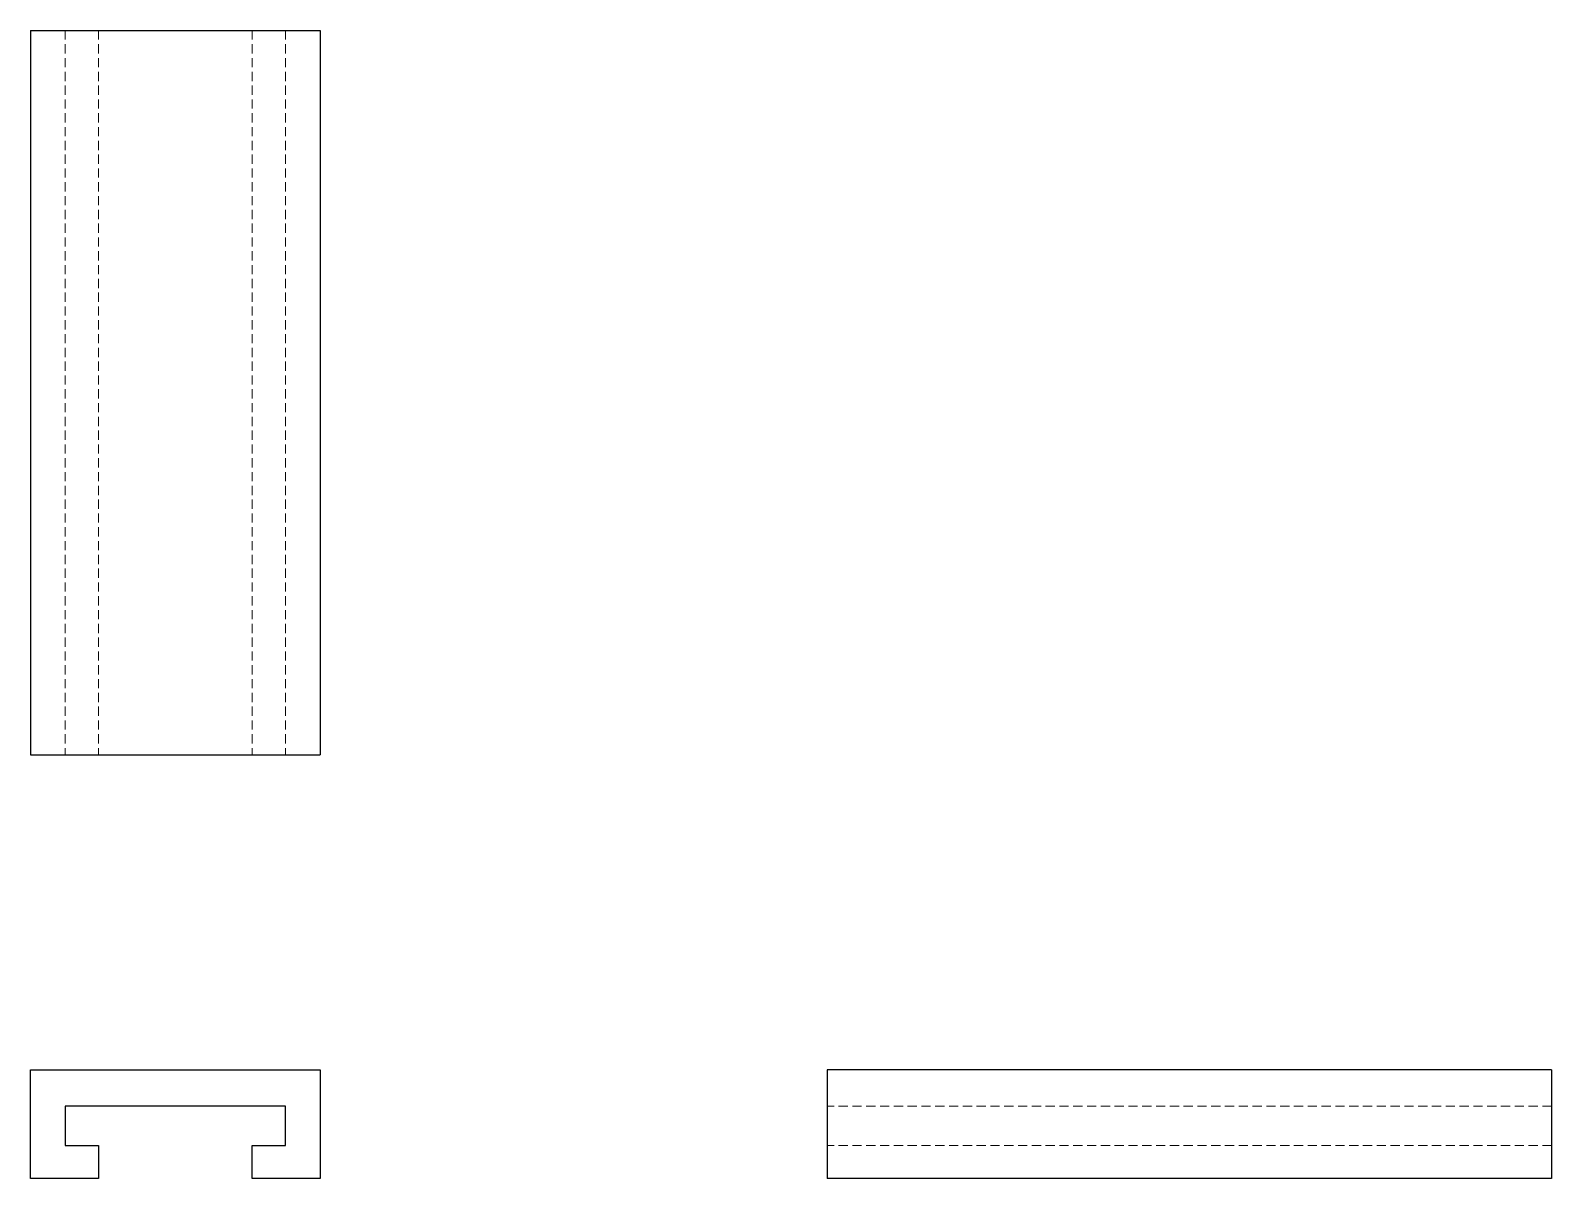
# Model space of a CAD drawing. Header units: millimetres. Extents: x 63 to 273, y 50 to 208.
import ezdxf

# ---------------------------------------------------------------- set-up
doc = ezdxf.new("R2010")
doc.units = ezdxf.units.MM
doc.linetypes.add('HIDDEN', pattern=[1.905, 1.27, -0.635])

msp = doc.modelspace()

# ---------------------------------------------------------------- linework, layer by layer
at = {"color": 7, "linetype": 'Continuous', "lineweight": 25}
for p, q in [((63, 208), (63, 108)), ((63, 208), (103, 208)), ((103, 208), (103, 108)), ((63, 108), (103, 108)), ((63, 49.5), (63, 64.5)), ((63, 64.5), (103, 64.5)), ((103, 64.5), (103, 49.5)), ((173, 64.5), (173, 49.5)), ((273, 64.5), (173, 64.5)), ((273, 64.5), (273, 49.5)), ((98.21, 59.5), (67.79, 59.5)), ((67.79, 59.5), (67.79, 54.08)), ((98.21, 54.08), (98.21, 59.5)), ((67.79, 54.08), (72.38, 54.08)), ((72.38, 54.08), (72.38, 49.5)), ((93.62, 49.5), (93.62, 54.08)), ((93.62, 54.08), (98.21, 54.08)), ((72.38, 49.5), (63, 49.5)), ((103, 49.5), (93.62, 49.5)), ((273, 49.5), (173, 49.5))]:
    msp.add_line(p, q, dxfattribs=at)
at = {"color": 7, "linetype": 'HIDDEN', "lineweight": 18}
for p, q in [((67.79, 208), (67.79, 108)), ((72.38, 208), (72.38, 108)), ((93.62, 208), (93.62, 108)), ((98.21, 208), (98.21, 108)), ((273, 59.5), (173, 59.5)), ((273, 54.08), (173, 54.08))]:
    msp.add_line(p, q, dxfattribs=at)

doc.saveas('drawing.dxf')
